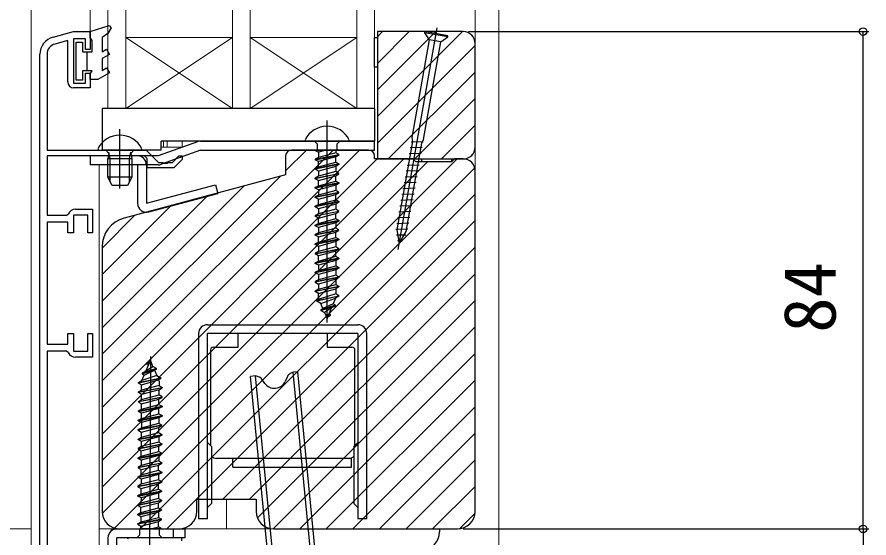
# Model space of a CAD drawing. Units: millimetres, scale not verified. Extents: x -525 to 525, y -783 to 779.
# Drawn here: x 6.6 to 150.5, y 61.8 to 149.8 of the extents above; entities that cross this region are included whole.
import ezdxf
from ezdxf.enums import TextEntityAlignment as Align

# ---------------------------------------------------------------- set-up
doc = ezdxf.new("R2010")
doc.units = ezdxf.units.MM
doc.header["$LTSCALE"] = 4
for name, color, linetype in [('0-2_YKK_11', 7, 'Continuous'), ('0-3_YKK_11E', 7, 'Continuous'), ('0-5_YKK_13', 4, 'Continuous'), ('0-7_YKK_D', 6, 'Continuous')]:
    doc.layers.add(name, color=color, linetype=linetype)
doc.layers.add('0-4_YKK_12', color=2, linetype='Continuous', lineweight=18)
doc.styles.add('ＭＳ ゴシック', font='')
doc.styles.get('ＭＳ ゴシック').set_extended_font_data('MS Gothic')

msp = doc.modelspace()

# ---------------------------------------------------------------- linework, layer by layer
at = {"layer": '0-2_YKK_11'}
for p, q in [((82, 147.3), (67.5, 147.3)), ((84, 127.8), (84, 145.3)), ((10.5, 59.3), (10.5, 143.471)), ((66, 127.3), (53, 127.3)), ((84, 66.3), (84, 123.8)), ((21, 110.963), (21, 66.3)), ((24, 63.3), (34, 63.3)), ((50, 63.3), (81, 63.3))]:
    msp.add_line(p, q, dxfattribs=at)
for points in [[(12.724, 146.368), (16.2, 147.3), (19, 147.3), (19, 144.3), (18.2, 144.3), (18.2, 146.1), (16.2, 146.1), (16.2, 138.6), (18.2, 138.6), (18.2, 140.3), (19, 140.3), (19, 137.8), (16.2, 137.8)], [(67.5, 147.3), (67.5, 125.8), (82, 125.8)], [(15.2, 138.8), (15.2, 145.79), (13.034, 145.209)], [(11.7, 143.471), (11.7, 127.3), (28.431, 127.3), (30.531, 125.2), (31.242, 125.2), (31.425, 125.08), (31.975, 125.08), (32.158, 125.2), (32.869, 125.2), (33.969, 126.3), (34.5, 126.3), (34.5, 125.7), (33.1, 124.3), (28.6, 124.3), (28.6, 125.859), (28.159, 126.3), (11.7, 126.3), (11.7, 116.3), (15.017, 116.3), (15.295, 116.487)], [(52, 126.3), (52, 123.106), (24.706, 115.793)], [(82, 125.8), (80.5, 125.8), (80, 125.3), (74, 125.3), (73.5, 125.8), (67, 125.8), (67, 126.3)], [(16.5, 117.3), (19.4, 117.3), (19.4, 113.3), (18.6, 113.3), (18.6, 116.3), (16.2, 116.3), (16.2, 113.3), (15.2, 113.3), (15.2, 115.1), (11.7, 115.1), (11.7, 94.5), (15.2, 94.5), (15.2, 96.3), (16.2, 96.3), (16.2, 93.3), (18.6, 93.3), (18.6, 96.3), (19.4, 96.3), (19.4, 92.3), (16.5, 92.3)], [(15.295, 93.112), (15.017, 93.3), (11.7, 93.3), (11.7, 59.3), (21.7, 59.3), (21.7, 58.3), (20.4, 58.3), (20.4, 54.3), (23.5, 54.3), (23.5, 56.3), (24.7, 56.3), (24.7, 53.1), (20.4, 53.1), (20.4, 49.3)], [(37, 66.3), (37, 68.3), (47, 68.3), (47, 66.3)]]:
    msp.add_lwpolyline(points, dxfattribs=at)
for centre, radius, start, end in [((82, 145.3), 2, 0.00001, 89.99999), ((13.5, 143.471), 3, 104.99999, 180), ((13.5, 143.471), 1.8, 104.99998, 179.99999), ((16.2, 138.8), 1, 180.00001, 269.99999), ((53, 126.3), 1, 90.00001, 179.99999), ((66, 126.3), 1, 0.00001, 89.99999), ((82, 127.8), 2, 270.00001, 359.99999), ((82, 123.8), 2, 0.00001, 89.99999), ((16.5, 116), 1.3, 89.99999, 157.97571), ((26, 110.963), 5, 105, 180), ((16.5, 93.6), 1.3, 202.02429, 270.00001), ((24, 66.3), 3, 180.00001, 269.99999), ((34, 66.3), 3, 270.00001, 359.99999), ((50, 66.3), 3, 180.00001, 269.99999), ((81, 66.3), 3, 270.00001, 359.99999)]:
    msp.add_arc(centre, radius, start, end, dxfattribs=at)
at = {"layer": '0-3_YKK_11E'}
for p, q in [((67.5, 146.435), (68.365, 147.3)), ((67.5, 141.945), (72.855, 147.3)), ((67.5, 137.454), (77.346, 147.3)), ((67.5, 132.964), (81.836, 147.3)), ((67.5, 128.474), (84, 144.974)), ((69.316, 125.8), (84, 140.484)), ((73.806, 125.8), (84, 135.994)), ((78.296, 125.8), (84, 131.504)), ((21, 88.3), (60, 127.3)), ((21, 83.81), (64.49, 127.3)), ((52, 123.79), (55.51, 127.3)), ((83.15, 126.164), (83.636, 126.65)), ((21, 79.32), (67.48, 125.8)), ((21, 74.83), (71.97, 125.8)), ((21, 70.339), (75.961, 125.3)), ((21.03, 65.879), (80.951, 125.8)), ((23.084, 63.443), (83.937, 124.297)), ((21, 92.79), (51.066, 122.856)), ((21, 97.28), (44.932, 121.213)), ((21, 101.77), (38.799, 119.569)), ((27.431, 63.3), (84, 119.869)), ((21, 106.261), (32.665, 117.926)), ((21, 110.751), (26.532, 116.282)), ((31.921, 63.3), (84, 115.379)), ((41.411, 68.3), (84, 110.889)), ((45.901, 68.3), (84, 106.399)), ((47.233, 65.141), (84, 101.909)), ((49.884, 63.302), (84, 97.418)), ((54.372, 63.3), (84, 92.928)), ((58.862, 63.3), (84, 88.438)), ((63.352, 63.3), (84, 83.948)), ((67.842, 63.3), (84, 79.458)), ((72.332, 63.3), (84, 74.968)), ((76.822, 63.3), (84, 70.478)), ((81.331, 63.318), (83.982, 65.969))]:
    msp.add_line(p, q, dxfattribs=at)
at = {"layer": '0-4_YKK_12'}
for p, q in [((9, 49.3), (9, 207.3)), ((19, 207.3), (19, 147.3)), ((84, 66.3), (84, 207.3)), ((88, 17.3), (88, 207.3)), ((25, 134.3), (43, 146.3)), ((43, 134.3), (25, 146.3)), ((46, 134.3), (64, 146.3)), ((64, 134.3), (46, 146.3)), ((10.5, 143.471), (10.5, 59.3)), ((31.4, 127.8), (31.4, 128.8)), ((32, 127.8), (32, 128.8)), ((34.5, 127.8), (34.5, 128.8)), ((34.5, 127.8), (31, 127.8)), ((20.5, 124.8), (20.5, 59.3)), ((42, 63.3), (42, 68.3)), ((9, 63.3), (0, 63.3)), ((81, 63.3), (20.5, 63.3))]:
    msp.add_line(p, q, dxfattribs=at)
for points in [[(22, 207.3), (22, 134.3), (25, 134.3), (25, 207.3)], [(43, 207.3), (43, 134.3), (46, 134.3), (46, 207.3)], [(64, 207.3), (64, 134.3), (67, 134.3), (67, 207.3)], [(19, 147.3), (16.2, 147.3), (12.724, 146.368)]]:
    msp.add_lwpolyline(points, dxfattribs=at)
for points in [[(25, 134.3), (43, 134.3), (43, 146.3), (25, 146.3)], [(46, 134.3), (64, 134.3), (64, 146.3), (46, 146.3)]]:
    msp.add_lwpolyline(points, close=True, dxfattribs=at)
for centre, start, end in [((13.5, 143.471), 105, 180), ((81, 66.3), 270, 0)]:
    msp.add_arc(centre, 3, start, end, dxfattribs=at)
at = {"layer": '0-5_YKK_13'}
for p, q in [((71.01, 110.517), (77.608, 147.938)), ((79.369, 146.408), (75.43, 147.103)), ((78.211, 145.597), (76.241, 145.945)), ((18.5, 140.7), (18.5, 143.9)), ((67, 134.3), (21, 134.3)), ((21, 134.3), (21, 127.3)), ((67, 134.3), (67, 128.8)), ((59, 98.165), (59, 132.318)), ((24, 120.812), (24, 130.8)), ((37.12, 128.71), (30.5, 126.3)), ((67, 128.8), (31, 128.8)), ((31, 127.3), (31, 128.8)), ((37.633, 128.8), (67, 128.8)), ((55.267, 129.043), (55.404, 128.818)), ((61.135, 128.818), (60.635, 128.318)), ((67, 127.3), (67, 128.8)), ((73.201, 128.702), (75.243, 128.768)), ((20.267, 127.525), (20.404, 127.3)), ((31, 127.3), (21, 127.3)), ((37.633, 127.3), (31.013, 124.89)), ((37.633, 127.3), (67, 127.3)), ((58.64, 127.231), (57.525, 126.93)), ((61, 126.538), (60.475, 126.841)), ((72.854, 126.732), (74.896, 126.798)), ((73.027, 127.717), (75.07, 127.783)), ((57, 125.743), (61, 126.538)), ((57.525, 124.456), (57.525, 125.34)), ((60.475, 125.251), (60.475, 126.135)), ((61, 126.538), (61, 126.438)), ((72.68, 125.748), (74.722, 125.813)), ((30.5, 124.8), (19, 124.8)), ((27, 124.8), (27, 118.3)), ((28.5, 124.8), (28.5, 118.3)), ((57.525, 123.75), (57.525, 122.866)), ((60.475, 124.545), (60.475, 123.661)), ((72.333, 123.778), (74.375, 123.844)), ((72.506, 124.763), (74.549, 124.829)), ((26, 122.7), (25.3, 121.3)), ((57.525, 122.16), (57, 122.463)), ((72.159, 122.793), (74.201, 122.859)), ((28.5, 118.3), (40.135, 121.418)), ((40.135, 121.418), (40.523, 119.969)), ((60.475, 121.365), (60.475, 120.481)), ((71.812, 120.824), (73.854, 120.889)), ((71.985, 121.808), (74.028, 121.874)), ((28.888, 116.851), (40.523, 119.969)), ((57.525, 120.57), (57.525, 119.686)), ((71.638, 119.839), (73.68, 119.905)), ((57.525, 118.98), (57, 119.283)), ((60.475, 118.185), (60.475, 117.301)), ((71.464, 118.854), (73.507, 118.92)), ((57.525, 117.39), (57.525, 116.506)), ((71.117, 116.884), (73.159, 116.95)), ((71.291, 117.869), (73.333, 117.935)), ((57.525, 115.8), (57, 116.103)), ((70.943, 115.9), (72.986, 115.965)), ((57.525, 114.21), (57.525, 113.326)), ((60.475, 115.005), (60.475, 114.121)), ((70.596, 113.93), (72.639, 113.996)), ((70.77, 114.915), (72.812, 114.98)), ((57.525, 112.62), (57, 112.923)), ((70.724, 112.955), (72.282, 113.005)), ((57.525, 111.03), (57.525, 110.146)), ((60.475, 111.825), (60.475, 110.941)), ((70.896, 111.981), (71.706, 112.007)), ((57, 109.843), (57, 109.743)), ((57.525, 108.556), (57.525, 109.44)), ((60.475, 109.351), (60.475, 110.235)), ((60.475, 108.645), (60.475, 107.761)), ((61, 107.358), (57, 106.563)), ((57.525, 107.85), (57.525, 106.966)), ((60.475, 107.055), (60.475, 106.171)), ((61, 107.458), (61, 107.358)), ((57, 105.073), (57, 104.973)), ((57.525, 106.26), (57.525, 105.376)), ((57.525, 103.786), (57, 103.483)), ((57.525, 103.08), (57, 103.383)), ((61, 102.688), (60.475, 102.991)), ((57.634, 102.115), (57.25, 101.893)), ((57.93, 101.4), (57.25, 101.793)), ((60.4, 101.098), (60.032, 101.311)), ((57.95, 100.303), (58.301, 100.506)), ((57.95, 100.203), (58.576, 99.842)), ((38.8, 97.8), (64.2, 97.8)), ((37.3, 96.3), (37.3, 65)), ((38.8, 65), (38.8, 96.3)), ((64.2, 96.3), (38.8, 96.3)), ((44, 94), (44, 96.3)), ((64.2, 96.3), (64.2, 65)), ((65.7, 65), (65.7, 96.3)), ((39.8, 94), (44, 94)), ((29.174, 92.435), (29, 58.282)), ((39.3, 93.5), (39.3, 77.4)), ((63.7, 77.4), (63.7, 93.5)), ((30.214, 90.391), (29.59, 90.756)), ((27.759, 89.508), (28.126, 89.294)), ((30.213, 90.291), (29.861, 90.09)), ((30.227, 89.194), (30.906, 88.797)), ((56.427, 57.111), (53.255, 89.758)), ((57.223, 57.189), (54.051, 89.835)), ((27.151, 87.922), (27.675, 87.616)), ((30.52, 88.477), (30.905, 88.697)), ((46.885, 89.139), (46.089, 89.061)), ((49.261, 56.415), (46.089, 89.061)), ((47.393, 89.008), (46.885, 89.139)), ((50.057, 56.492), (46.885, 89.139)), ((48.481, 87.887), (47.957, 88.621)), ((52.303, 89.043), (51.929, 88.222)), ((30.62, 86.806), (31.147, 87.106)), ((30.624, 87.512), (31.148, 87.206)), ((30.608, 84.332), (30.612, 85.216)), ((31.139, 85.516), (31.139, 85.616)), ((27.127, 83.252), (31.131, 84.026)), ((27.654, 83.552), (27.658, 84.436)), ((30.6, 82.742), (30.604, 83.626)), ((27.127, 83.152), (27.127, 83.252)), ((27.646, 81.962), (27.65, 82.846)), ((30.596, 82.036), (30.592, 81.152)), ((27.642, 81.256), (27.638, 80.372)), ((31.115, 80.746), (31.115, 80.846)), ((27.63, 78.782), (27.634, 79.666)), ((30.584, 79.562), (30.588, 80.446)), ((30.575, 77.972), (31.099, 77.666)), ((39.5, 77.2), (38.8, 77.9)), ((27.613, 75.602), (27.618, 76.486)), ((30.567, 76.382), (30.572, 77.266)), ((39.5, 77.2), (39.5, 67.6)), ((63.1, 75.2), (40.3, 75.2)), ((43.1, 73.7), (43.1, 75.2)), ((63.1, 73.7), (63.1, 75.2)), ((30.551, 73.202), (30.556, 74.086)), ((30.559, 74.792), (31.083, 74.486)), ((43.1, 73.7), (63.1, 73.7)), ((27.597, 72.422), (27.602, 73.306)), ((30.535, 70.022), (30.539, 70.906)), ((30.543, 71.612), (31.066, 71.306)), ((27.581, 69.242), (27.585, 70.126)), ((30.519, 66.842), (30.523, 67.726)), ((30.527, 68.432), (31.05, 68.126)), ((27.565, 66.062), (27.569, 66.946)), ((38.8, 66.9), (39.5, 67.6)), ((63.5, 67.6), (64.2, 66.9)), ((31.034, 64.846), (27.03, 64.072)), ((27.561, 65.356), (27.557, 64.472)), ((30.515, 66.136), (30.511, 65.252)), ((38.8, 65), (37.3, 65)), ((65.7, 65), (64.2, 65)), ((22.4, 63.3), (29.4, 63.3)), ((23.5, 63.3), (35, 63.3)), ((27.03, 64.072), (27.03, 64.172)), ((27.03, 64.072), (27.553, 63.766)), ((29.385, 63.367), (30.502, 63.662)), ((29.4, 63.3), (34.4, 63.3)), ((33, 63.3), (33, 61.8)), ((78, 63.3), (78, 62.8)), ((26.883, 61.793), (27.385, 62.29)), ((34.4, 61.8), (34.4, 61.3))]:
    msp.add_line(p, q, dxfattribs=at)
for points in [[(19, 146.3), (19, 147.3), (22.205, 148.316), (22.51, 147.937), (21.969, 147), (21, 146.3), (21, 143.9), (21.75, 144.333), (22.25, 143.467), (21, 142.745)], [(16.6, 139.1), (16.6, 145.5), (17.7, 145.5), (17.7, 143.9), (19.3, 143.9), (19.3, 145.78), (19, 146.3)], [(21, 142.745), (21, 140.759), (21.75, 141.192), (22.25, 140.326), (20.3, 139.2)], [(19.3, 140.7), (17.7, 140.7), (17.7, 139.1), (16.6, 139.1)], [(20.3, 139.2), (19, 139.2), (19, 140.18), (19.3, 140.7)], [(55.404, 128.818), (62.596, 128.818), (62.733, 129.043)], [(57.365, 127.231), (57.365, 128.318), (56.865, 128.818)], [(60.635, 128.318), (60.635, 127.231), (57.004, 127.231), (57.525, 126.93), (57.525, 126.046), (57, 125.743), (57, 125.643), (61, 126.438), (60.475, 126.135), (57.525, 125.34), (57, 125.643)], [(20.404, 127.3), (27.596, 127.3), (27.733, 127.525)], [(21.652, 127.3), (22.145, 126.712), (22, 125.9)], [(26.348, 127.3), (25.855, 126.712), (26, 125.9), (26, 122.7), (22, 122.7), (22, 125.9), (26, 125.9)], [(22.379, 121.942), (22.379, 125.9), (22.139, 126.915)], [(25.621, 121.942), (25.621, 125.9), (25.861, 126.915)], [(60.475, 127.231), (60.475, 126.841), (57.525, 126.046)], [(30.5, 126.3), (19, 126.3), (19, 124.8)], [(61, 124.948), (61, 124.848), (57, 124.053), (57, 124.153)], [(61, 124.848), (60.475, 124.545), (57.525, 123.75), (57, 124.053)], [(25.3, 121.3), (22.7, 121.3), (22, 122.7)], [(61, 123.258), (61, 123.358), (60.475, 123.661), (57.525, 122.866), (57, 122.563), (61, 123.358)], [(60.475, 122.071), (61, 121.768), (57, 120.973), (57.525, 121.276), (57.525, 122.16), (60.475, 122.955), (61, 123.258), (57, 122.463), (57, 122.563)], [(57.525, 121.276), (60.475, 122.071), (60.475, 122.955)], [(61, 121.768), (61, 121.668), (57, 120.873), (57, 120.973)], [(61, 121.668), (60.475, 121.365), (57.525, 120.57), (57, 120.873)], [(61, 120.078), (61, 120.178), (60.475, 120.481), (57.525, 119.686), (57, 119.383), (61, 120.178)], [(60.475, 118.891), (61, 118.588), (57, 117.793), (57.525, 118.096), (57.525, 118.98), (60.475, 119.775), (61, 120.078), (57, 119.283), (57, 119.383)], [(57.525, 118.096), (60.475, 118.891), (60.475, 119.775)], [(61, 118.588), (61, 118.488), (57, 117.693), (57, 117.793)], [(61, 118.488), (60.475, 118.185), (57.525, 117.39), (57, 117.693)], [(61, 116.898), (61, 116.998), (60.475, 117.301), (57.525, 116.506), (57, 116.203), (61, 116.998)], [(60.475, 115.711), (61, 115.408), (57, 114.613), (57.525, 114.916), (57.525, 115.8), (60.475, 116.595), (61, 116.898), (57, 116.103), (57, 116.203)], [(57.525, 114.916), (60.475, 115.711), (60.475, 116.595)], [(61, 115.408), (61, 115.308), (57, 114.513), (57, 114.613)], [(61, 115.308), (60.475, 115.005), (57.525, 114.21), (57, 114.513)], [(61, 113.718), (61, 113.818), (60.475, 114.121), (57.525, 113.326), (57, 113.023), (61, 113.818)], [(60.475, 112.531), (61, 112.228), (57, 111.433), (57.525, 111.736), (57.525, 112.62), (60.475, 113.415), (61, 113.718), (57, 112.923), (57, 113.023)], [(61, 112.228), (61, 112.128), (57, 111.333), (57, 111.433)], [(57.525, 111.736), (60.475, 112.531), (60.475, 113.415)], [(61, 112.128), (60.475, 111.825), (57.525, 111.03), (57, 111.333)], [(61, 110.638), (61, 110.538), (60.475, 110.235), (57.525, 109.44), (57, 109.743), (61, 110.538)], [(61, 109.048), (61, 108.948), (57, 108.153), (57, 108.253)], [(61, 108.948), (60.475, 108.645), (57.525, 107.85), (57, 108.153)], [(61, 107.358), (60.475, 107.055), (57.525, 106.26), (57, 106.563), (57, 106.663), (57.525, 106.966), (60.475, 107.761), (61, 107.458), (57, 106.663)], [(61, 105.768), (57, 104.973), (57.525, 104.67)], [(60.475, 105.465), (57.525, 104.67), (57.525, 103.786), (60.475, 104.581), (61, 104.278)], [(61, 105.868), (61, 105.768), (60.475, 105.465), (60.475, 104.581)], [(61, 104.178), (60.475, 103.875), (60.475, 102.991), (57.634, 102.115), (57.525, 102.379), (57.525, 103.08), (60.475, 103.875)], [(61, 102.588), (60.424, 102.256), (60.032, 101.311), (58.301, 100.506), (57.93, 101.4), (60.424, 102.256)], [(60.4, 100.998), (59.747, 100.621), (58.576, 99.842), (59, 98.818), (59.747, 100.621)], [(59.133, 99.138), (59.6, 99.408), (59.6, 99.508), (59.346, 99.655)], [(59, 96.3), (59, 94), (63.2, 94)], [(27.76, 89.608), (28.415, 89.982), (29.59, 90.756), (29.171, 91.781), (28.415, 89.982)], [(29.037, 91.462), (28.568, 91.194), (28.567, 91.094), (28.82, 90.947)], [(27.152, 88.022), (27.73, 88.351), (28.126, 89.294), (29.861, 90.09), (30.227, 89.194), (27.73, 88.351)], [(54.051, 89.835), (53.255, 89.758), (52.782, 89.531)], [(27.144, 86.432), (27.67, 86.732), (27.675, 87.616), (30.52, 88.477), (30.628, 88.213), (30.624, 87.512), (27.67, 86.732)], [(27.662, 85.142), (30.616, 85.922), (30.62, 86.806), (27.666, 86.026), (27.143, 86.332)], [(27.135, 84.742), (27.135, 84.842), (27.662, 85.142), (27.666, 86.026)], [(27.135, 84.842), (31.139, 85.616), (30.616, 85.922)], [(27.127, 83.252), (27.654, 83.552), (30.608, 84.332), (31.131, 84.026), (31.131, 83.926), (30.604, 83.626), (27.65, 82.846), (27.127, 83.152), (31.131, 83.926)], [(27.119, 81.662), (27.646, 81.962), (30.6, 82.742), (31.123, 82.436)], [(27.119, 81.562), (27.119, 81.662), (31.123, 82.436), (31.123, 82.336)], [(27.111, 79.972), (27.111, 80.072), (27.638, 80.372), (30.592, 81.152), (31.115, 80.846), (27.111, 80.072)], [(27.626, 78.076), (27.102, 78.382), (31.106, 79.156), (30.58, 78.856), (30.575, 77.972), (27.621, 77.192), (27.095, 76.892), (31.099, 77.666), (31.098, 77.566)], [(27.102, 78.382), (27.103, 78.482), (31.107, 79.256), (31.106, 79.156)], [(27.103, 78.482), (27.63, 78.782), (30.584, 79.562), (31.107, 79.256)], [(30.58, 78.856), (27.626, 78.076), (27.621, 77.192)], [(64.2, 77.9), (63.5, 77.2), (63.5, 67.6)], [(27.087, 75.302), (27.613, 75.602), (30.567, 76.382), (31.091, 76.076)], [(27.095, 76.892), (27.094, 76.792), (27.618, 76.486), (30.572, 77.266), (31.098, 77.566), (27.094, 76.792)], [(27.61, 74.896), (27.086, 75.202), (31.09, 75.976), (30.564, 75.676), (30.559, 74.792), (27.605, 74.012), (27.079, 73.712), (31.083, 74.486), (31.082, 74.386)], [(27.086, 75.202), (27.087, 75.302), (31.091, 76.076), (31.09, 75.976)], [(30.564, 75.676), (27.61, 74.896), (27.605, 74.012)], [(27.079, 73.712), (27.078, 73.612), (27.602, 73.306), (30.556, 74.086), (31.082, 74.386), (27.078, 73.612)], [(27.593, 71.716), (27.07, 72.022), (31.074, 72.796), (30.548, 72.496), (30.543, 71.612), (27.589, 70.832), (27.062, 70.532), (31.066, 71.306), (31.066, 71.206)], [(27.07, 72.022), (27.071, 72.122), (31.075, 72.896), (31.074, 72.796)], [(27.071, 72.122), (27.597, 72.422), (30.551, 73.202), (31.075, 72.896)], [(30.548, 72.496), (27.593, 71.716), (27.589, 70.832)], [(27.062, 70.532), (27.062, 70.432), (27.585, 70.126), (30.539, 70.906), (31.066, 71.206), (27.062, 70.432)], [(27.577, 68.536), (27.054, 68.842), (31.058, 69.616), (30.531, 69.316), (30.527, 68.432), (27.573, 67.652), (27.046, 67.352), (31.05, 68.126), (31.05, 68.026)], [(27.054, 68.942), (27.581, 69.242), (30.535, 70.022), (31.058, 69.716)], [(27.054, 68.842), (27.054, 68.942), (31.058, 69.716), (31.058, 69.616)], [(30.531, 69.316), (27.577, 68.536), (27.573, 67.652)], [(27.046, 67.352), (27.046, 67.252), (27.569, 66.946), (30.523, 67.726), (31.05, 68.026), (27.046, 67.252)], [(27.038, 65.762), (27.565, 66.062), (30.519, 66.842), (31.042, 66.536)], [(27.038, 65.662), (27.038, 65.762), (31.042, 66.536), (31.042, 66.436)], [(27.385, 62.29), (27.391, 63.377), (31.022, 63.359), (30.502, 63.662), (30.507, 64.546), (31.034, 64.846), (31.034, 64.946), (27.03, 64.172), (27.557, 64.472), (30.511, 65.252), (31.034, 64.946)], [(35, 63.3), (35, 61.8), (23.5, 61.8)], [(27.551, 63.377), (27.553, 63.766), (30.507, 64.546)], [(30.661, 63.361), (30.655, 62.273), (31.153, 61.771)], [(22, 61.8), (22, 54.3), (23.5, 54.3), (23.5, 61.8)], [(32.613, 61.763), (25.422, 61.8), (25.284, 61.576)]]:
    msp.add_lwpolyline(points, dxfattribs=at)
for points in [[(76.241, 145.945), (73.33, 129.401), (73.421, 128.767), (70.777, 113.806), (71.183, 111.502), (72.353, 113.527), (74.997, 128.49), (75.3, 129.054), (78.211, 145.597), (79.369, 146.408), (79.404, 146.605), (75.465, 147.3), (75.43, 147.103)], [(67, 141.3), (67, 146.3), (67.5, 146.3), (67.5, 141.3)], [(60.475, 125.251), (61, 124.948), (57, 124.153), (57.525, 124.456)], [(75, 125.8), (80, 125.8), (80, 125.3), (75, 125.3)], [(61, 110.638), (60.475, 110.941), (57.525, 110.146), (57, 109.843)], [(60.475, 109.351), (61, 109.048), (57, 108.253), (57.525, 108.556)], [(57, 105.073), (61, 105.868), (60.475, 106.171), (57.525, 105.376)], [(61, 104.178), (57, 103.383), (57, 103.483), (61, 104.278)], [(61, 102.588), (57.25, 101.793), (57.25, 101.893), (61, 102.688)], [(57.95, 100.203), (60.4, 100.998), (60.4, 101.098), (57.95, 100.303)], [(30.214, 90.391), (27.76, 89.608), (27.759, 89.508), (30.213, 90.291)], [(27.152, 88.022), (30.906, 88.797), (30.905, 88.697), (27.151, 87.922)], [(27.144, 86.432), (31.148, 87.206), (31.147, 87.106), (27.143, 86.332)], [(31.139, 85.516), (27.135, 84.742), (27.658, 84.436), (30.612, 85.216)], [(27.642, 81.256), (27.119, 81.562), (31.123, 82.336), (30.596, 82.036)], [(27.111, 79.972), (27.634, 79.666), (30.588, 80.446), (31.115, 80.746)], [(27.561, 65.356), (27.038, 65.662), (31.042, 66.436), (30.515, 66.136)]]:
    msp.add_lwpolyline(points, close=True, dxfattribs=at)
for centre, radius, start, end in [((59, 127.118), 4.2, 27.28098, 152.71904), ((24, 125.6), 4.2, 27.28097, 152.71902), ((37.633, 127.3), 1.5, 90, 110), ((27, 124.8), 1.5, 0, 90), ((30.5, 126.3), 1.5, 270, 290), ((28.5, 118.3), 1.5, 180, 285), ((38.8, 96.3), 1.5, 90, 180), ((64.2, 96.3), 1.5, 0, 90), ((39.8, 93.5), 0.5, 90, 180), ((63.2, 93.5), 0.5, 0, 90), ((53.213, 88.629), 1, 115.55, 155.55), ((47.144, 88.039), 1, 35.55, 75.55), ((50.109, 89.05), 2, 215.55, 335.55), ((40.3, 76.2), 1, 216.8699, 270), ((62.7, 76.2), 1, 270, 323.1301), ((23.5, 61.8), 1.5, 90, 180), ((75, 62.8), 3, 270, 0)]:
    msp.add_arc(centre, radius, start, end, dxfattribs=at)
at = {"layer": '0-7_YKK_D'}
for p, q in [((82.871, 147.3), (150.5, 147.3)), ((149.5, 63.3), (149.5, 147.3)), ((82, 63.3), (150.5, 63.3)), ((91, 63.3), (150.5, 63.3))]:
    msp.add_line(p, q, dxfattribs=at)
msp.add_lwpolyline([(149.5, 63.3), (149.5, 57.3), (149.5, 43.932)], dxfattribs=at)
for centre in [(149.5, 147.3), (149.5, 63.3), (149.5, 63.3)]:
    msp.add_circle(centre, 0.637, dxfattribs=at)

# ---------------------------------------------------------------- texts
at = {"layer": '0-7_YKK_D', "style": 'ＭＳ ゴシック'}
msp.add_text('84', height=8.798, rotation=90, dxfattribs=at).set_placement((147.5, 96.436), align=Align.BOTTOM_LEFT)

doc.saveas('drawing.dxf')
